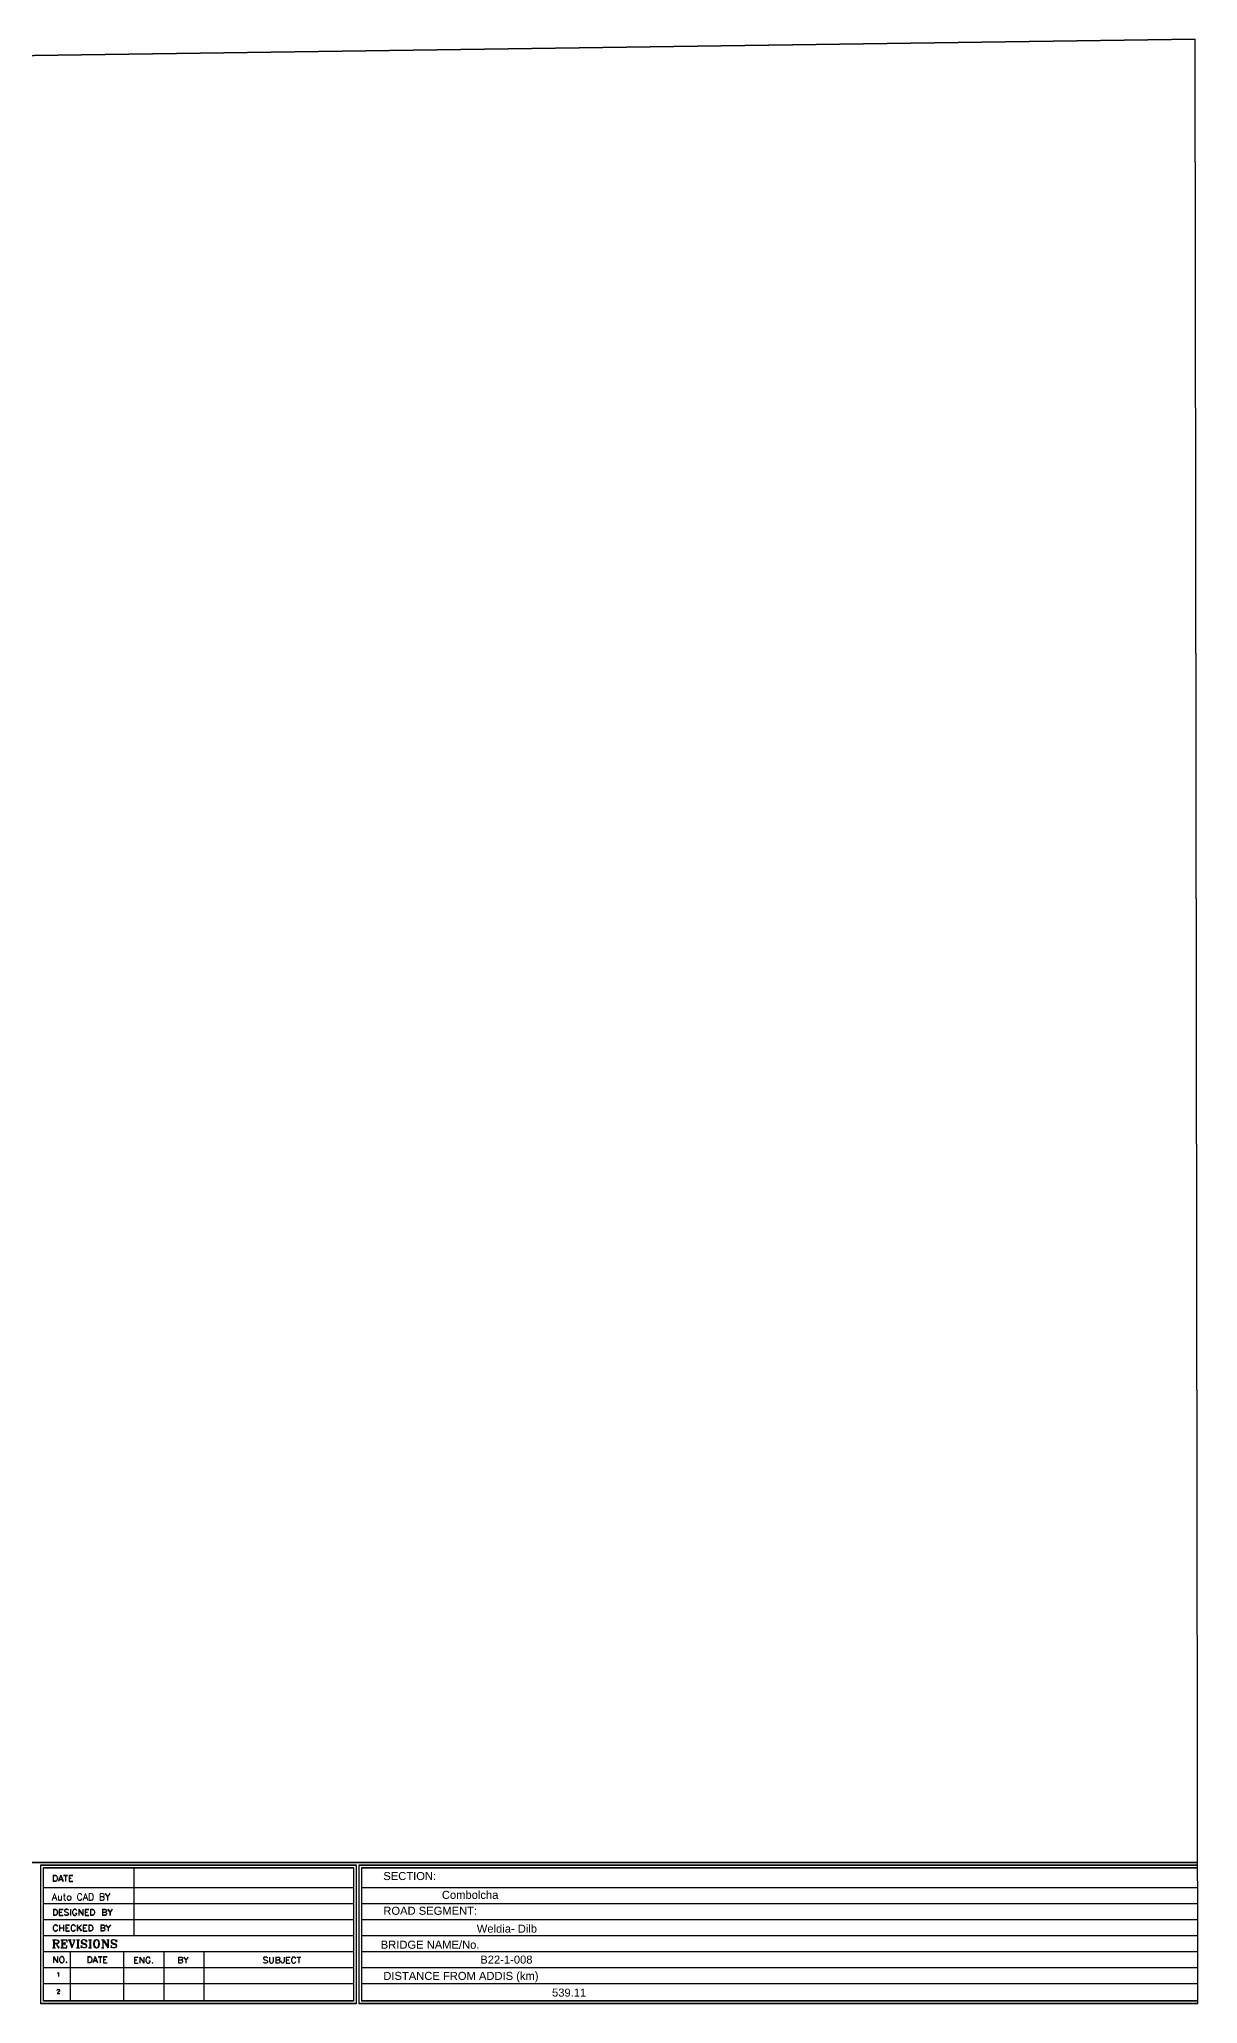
# Model space of a CAD drawing. Header units: inches. Extents: x -51750 to 46959, y -113531 to -40522.
# Drawn here: x 3915 to 46959, y -113531 to -40522 of the extents above; entities that cross this region are included whole.
import ezdxf

# ---------------------------------------------------------------- set-up
doc = ezdxf.new("R2010")
doc.units = ezdxf.units.IN
doc.header["$MEASUREMENT"] = 0
doc.layers.add('TITLE BLOCK', color=7, linetype='Continuous')
doc.styles.add('ARIAL', font='arial.ttf', dxfattribs={"height": 15})
doc.styles.add('T-25-100', font='romans.shx', dxfattribs={"height": 0.25})

msp = doc.modelspace()

# ---------------------------------------------------------------- linework, layer by layer
at = {"layer": 'TITLE BLOCK', "color": 5}
for p, q in [((-51649.7, -108276.5), (46949, -108276.5)), ((-51648.4, -108273), (46950.3, -108273)), ((4065.8, -108477.2), (15586, -108477.2)), ((4065.8, -113430.5), (4065.8, -108477.2)), ((4067.2, -108473.6), (15587.3, -108473.6)), ((4067.2, -113426.9), (4067.2, -108473.6)), ((15586, -108477.2), (15586, -113430.5)), ((15587.3, -108473.6), (15587.3, -113426.9)), ((15901.5, -108477.1), (46949.3, -108477.1)), ((15901.5, -113430.3), (15901.5, -108477.1)), ((15902.8, -108473.5), (46950.6, -108473.5)), ((15902.8, -113426.8), (15902.8, -108473.5)), ((15586, -113430.5), (4065.8, -113430.5)), ((15587.3, -113426.9), (4067.2, -113426.9)), ((46957.7, -113430.3), (15901.5, -113430.3)), ((46959, -113426.8), (15902.8, -113426.8))]:
    msp.add_line(p, q, dxfattribs=at)
at = {"layer": 'TITLE BLOCK', "color": 210}
for p, q in [((3965.6, -108376.9), (15686.3, -108376.9)), ((3965.6, -113530.7), (3965.6, -108376.9)), ((3966.9, -108373.4), (15687.6, -108373.4)), ((3966.9, -113527.2), (3966.9, -108373.4)), ((15686.3, -108376.9), (15686.3, -113530.7)), ((15687.6, -108373.4), (15687.6, -113527.2)), ((15801.2, -113530.6), (15801.2, -108376.8)), ((15801.2, -108376.8), (46949.1, -108376.8)), ((15802.5, -113527.1), (15802.5, -108373.2)), ((15802.5, -108373.2), (46950.4, -108373.2)), ((15686.3, -113530.7), (3965.6, -113530.7)), ((15687.6, -113527.2), (3966.9, -113527.2)), ((46957.9, -113530.6), (15801.2, -113530.6)), ((46959.2, -113527.1), (15802.5, -113527.1))]:
    msp.add_line(p, q, dxfattribs=at)
for points in [[(46957.9, -113530.6), (46864.5, -40525.9), (-51750, -41913.3), (-51750, -108296.5)], [(46959.2, -113527.1), (46865.8, -40522.3), (-51748.7, -41909.7), (-51748.7, -108293)]]:
    msp.add_lwpolyline(points, dxfattribs=at)
at = {"layer": 'TITLE BLOCK', "color": 7}
for points in [[(4433.1, -108760.9), (4433.1, -108985.4)], [(4433.1, -108760.9), (4510.2, -108760.9), (4540.3, -108771), (4563.8, -108794.4), (4573.9, -108814.5), (4583.9, -108848), (4583.9, -108901.6), (4573.9, -108931.8), (4563.8, -108951.9), (4540.3, -108975.4), (4510.2, -108985.4), (4433.1, -108985.4)], [(4434.4, -108757.3), (4434.4, -108981.9)], [(4434.4, -108757.3), (4511.5, -108757.3), (4541.7, -108767.4), (4565.1, -108790.9), (4575.2, -108811), (4585.2, -108844.5), (4585.2, -108898.1), (4575.2, -108928.3), (4565.1, -108948.4), (4541.7, -108971.8), (4511.5, -108981.9), (4434.4, -108981.9)], [(4711.3, -108760.9), (4627.5, -108985.4)], [(4712.6, -108757.3), (4628.8, -108981.9)], [(4711.3, -108760.9), (4795, -108985.4)], [(4712.6, -108757.3), (4796.3, -108981.9)], [(4818.5, -108760.9), (4966, -108760.9)], [(4819.8, -108757.3), (4967.3, -108757.3)], [(4892.2, -108760.9), (4892.2, -108985.4)], [(4893.5, -108757.3), (4893.5, -108981.9)], [(5019.6, -108760.9), (5157, -108760.9)], [(5019.6, -108760.9), (5019.6, -108985.4)], [(5020.9, -108757.3), (5158.3, -108757.3)], [(5020.9, -108757.3), (5020.9, -108981.9)], [(7439.2, -111010.9), (7439.2, -108477.2)], [(7440.5, -111007.3), (7440.5, -108473.6)], [(15586, -109228), (4065.8, -109228)], [(15587.3, -109224.5), (4067.2, -109224.5)], [(4657.6, -108911.7), (4764.9, -108911.7)], [(4658.9, -108908.2), (4766.2, -108908.2)], [(5019.6, -108868.1), (5103.4, -108868.1)], [(5019.6, -108985.4), (5157, -108985.4)], [(5020.9, -108864.6), (5104.7, -108864.6)], [(5020.9, -108981.9), (5158.3, -108981.9)], [(46950.6, -109228), (15901.5, -109228)], [(46951.9, -109224.5), (15902.8, -109224.5)], [(15586, -109821.2), (4065.8, -109821.2)], [(15587.3, -109817.6), (4067.2, -109817.6)], [(4436.5, -110025.6), (4436.5, -110246.8)], [(4436.5, -110025.6), (4510.2, -110025.6), (4540.3, -110035.7), (4563.8, -110055.8), (4573.9, -110079.2), (4583.9, -110109.4), (4583.9, -110163), (4573.9, -110196.5), (4563.8, -110216.6), (4540.3, -110236.7), (4510.2, -110246.8), (4436.5, -110246.8)], [(4437.8, -110022.1), (4437.8, -110243.2)], [(4437.8, -110022.1), (4511.5, -110022.1), (4541.7, -110032.1), (4565.1, -110052.2), (4575.2, -110075.7), (4585.2, -110105.8), (4585.2, -110159.5), (4575.2, -110193), (4565.1, -110213.1), (4541.7, -110233.2), (4511.5, -110243.2), (4437.8, -110243.2)], [(4657.6, -110025.6), (4657.6, -110246.8)], [(4657.6, -110025.6), (4798.4, -110025.6)], [(4657.6, -110132.8), (4744.8, -110132.8)], [(4658.9, -110022.1), (4658.9, -110243.2)], [(4658.9, -110022.1), (4799.7, -110022.1)], [(4658.9, -110129.3), (4746.1, -110129.3)], [(4999.5, -110055.8), (4979.4, -110035.7), (4945.8, -110025.6), (4902.3, -110025.6), (4872.1, -110035.7), (4848.7, -110055.8), (4848.7, -110079.2), (4862.1, -110099.3), (4872.1, -110109.4), (4892.2, -110119.4), (4955.9, -110142.9), (4979.4, -110153), (4989.4, -110163), (4999.5, -110183.1), (4999.5, -110216.6), (4979.4, -110236.7), (4945.8, -110246.8), (4902.3, -110246.8), (4872.1, -110236.7), (4848.7, -110216.6)], [(5000.8, -110052.2), (4980.7, -110032.1), (4947.2, -110022.1), (4903.6, -110022.1), (4873.4, -110032.1), (4850, -110052.2), (4850, -110075.7), (4863.4, -110095.8), (4873.4, -110105.8), (4893.5, -110115.9), (4957.2, -110139.4), (4980.7, -110149.4), (4990.7, -110159.5), (5000.8, -110179.6), (5000.8, -110213.1), (4980.7, -110233.2), (4947.2, -110243.2), (4903.6, -110243.2), (4873.4, -110233.2), (4850, -110213.1)], [(5073.2, -110025.6), (5073.2, -110246.8)], [(5074.5, -110022.1), (5074.5, -110243.2)], [(5307.8, -110079.2), (5297.7, -110055.8), (5274.3, -110035.7), (5254.2, -110025.6), (5210.6, -110025.6), (5190.5, -110035.7), (5170.4, -110055.8), (5157, -110079.2), (5146.9, -110109.4), (5146.9, -110163), (5157, -110196.5), (5170.4, -110216.6), (5190.5, -110236.7), (5210.6, -110246.8), (5254.2, -110246.8), (5274.3, -110236.7), (5297.7, -110216.6), (5307.8, -110196.5), (5307.8, -110163)], [(5309.1, -110075.7), (5299, -110052.2), (5275.6, -110032.1), (5255.5, -110022.1), (5211.9, -110022.1), (5191.8, -110032.1), (5171.7, -110052.2), (5158.3, -110075.7), (5148.2, -110105.8), (5148.2, -110159.5), (5158.3, -110193), (5171.7, -110213.1), (5191.8, -110233.2), (5211.9, -110243.2), (5255.5, -110243.2), (5275.6, -110233.2), (5299, -110213.1), (5309.1, -110193), (5309.1, -110159.5)], [(5254.2, -110163), (5307.8, -110163)], [(5255.5, -110159.5), (5309.1, -110159.5)], [(5381.5, -110025.6), (5529, -110246.8)], [(5381.5, -110025.6), (5381.5, -110246.8)], [(5382.8, -110022.1), (5530.3, -110243.2)], [(5382.8, -110022.1), (5382.8, -110243.2)], [(5529, -110025.6), (5529, -110246.8)], [(5530.3, -110022.1), (5530.3, -110243.2)], [(5616.1, -110025.6), (5753.5, -110025.6)], [(5616.1, -110025.6), (5616.1, -110246.8)], [(5616.1, -110132.8), (5699.9, -110132.8)], [(5617.4, -110022.1), (5754.8, -110022.1)], [(5617.4, -110022.1), (5617.4, -110243.2)], [(5617.4, -110129.3), (5701.2, -110129.3)], [(5817.2, -110025.6), (5817.2, -110246.8)], [(5817.2, -110025.6), (5890.9, -110025.6), (5924.4, -110035.7), (5944.5, -110055.8), (5954.6, -110079.2), (5964.6, -110109.4), (5964.6, -110163), (5954.6, -110196.5), (5944.5, -110216.6), (5924.4, -110236.7), (5890.9, -110246.8), (5817.2, -110246.8)], [(5818.5, -110022.1), (5818.5, -110243.2)], [(5818.5, -110022.1), (5892.2, -110022.1), (5925.7, -110032.1), (5945.8, -110052.2), (5955.9, -110075.7), (5965.9, -110105.8), (5965.9, -110159.5), (5955.9, -110193), (5945.8, -110213.1), (5925.7, -110233.2), (5892.2, -110243.2), (5818.5, -110243.2)], [(6262.9, -110025.6), (6360.1, -110025.6), (6390.2, -110035.7), (6400.3, -110045.7), (6413.7, -110069.2), (6413.7, -110089.3), (6400.3, -110109.4), (6390.2, -110119.4), (6360.1, -110132.8)], [(6262.9, -110025.6), (6262.9, -110246.8)], [(6262.9, -110132.8), (6360.1, -110132.8), (6390.2, -110142.9), (6400.3, -110153), (6413.7, -110173.1), (6413.7, -110206.6), (6400.3, -110226.7), (6390.2, -110236.7), (6360.1, -110246.8), (6262.9, -110246.8)], [(6264.2, -110022.1), (6361.4, -110022.1), (6391.5, -110032.1), (6401.6, -110042.2), (6415, -110065.6), (6415, -110085.7), (6401.6, -110105.8), (6391.5, -110115.9), (6361.4, -110129.3)], [(6264.2, -110022.1), (6264.2, -110243.2)], [(6264.2, -110129.3), (6361.4, -110129.3), (6391.5, -110139.4), (6401.6, -110149.4), (6415, -110169.5), (6415, -110203), (6401.6, -110223.1), (6391.5, -110233.2), (6361.4, -110243.2), (6264.2, -110243.2)], [(6453.9, -110025.6), (6541, -110132.8), (6541, -110246.8)], [(6455.2, -110022.1), (6542.3, -110129.3), (6542.3, -110243.2)], [(6624.8, -110025.6), (6541, -110132.8)], [(6626.1, -110022.1), (6542.3, -110129.3)], [(46951.6, -109821.2), (15901.5, -109821.2)], [(46952.9, -109817.6), (15902.8, -109817.6)], [(15586, -110417.7), (4065.8, -110417.7)], [(15587.3, -110414.2), (4067.2, -110414.2)], [(4594, -110662.3), (4583.9, -110638.9), (4560.5, -110618.8), (4540.3, -110608.7), (4496.8, -110608.7), (4476.7, -110618.8), (4456.6, -110638.9), (4446.5, -110662.3), (4433.1, -110692.5), (4433.1, -110746.1), (4446.5, -110779.6), (4456.6, -110799.7), (4476.7, -110819.9), (4496.8, -110829.9), (4540.3, -110829.9), (4560.5, -110819.9), (4583.9, -110799.7), (4594, -110779.6)], [(4595.3, -110658.8), (4585.2, -110635.3), (4561.8, -110615.2), (4541.7, -110605.2), (4498.1, -110605.2), (4478, -110615.2), (4457.9, -110635.3), (4447.8, -110658.8), (4434.4, -110689), (4434.4, -110742.6), (4447.8, -110776.1), (4457.9, -110796.2), (4478, -110816.3), (4498.1, -110826.4), (4541.7, -110826.4), (4561.8, -110816.3), (4585.2, -110796.2), (4595.3, -110776.1)], [(4657.6, -110246.8), (4798.4, -110246.8)], [(4658.9, -110243.2), (4799.7, -110243.2)], [(4667.7, -110608.7), (4667.7, -110829.9)], [(4667.7, -110716), (4818.5, -110716)], [(4669, -110605.2), (4669, -110826.4)], [(4669, -110712.4), (4819.8, -110712.4)], [(4818.5, -110608.7), (4818.5, -110829.9)], [(4819.8, -110605.2), (4819.8, -110826.4)], [(4902.3, -110608.7), (4902.3, -110829.9)], [(4902.3, -110608.7), (5039.7, -110608.7)], [(4902.3, -110716), (4986.1, -110716)], [(4902.3, -110829.9), (5039.7, -110829.9)], [(4903.6, -110605.2), (4903.6, -110826.4)], [(4903.6, -110605.2), (5041, -110605.2)], [(4903.6, -110712.4), (4987.4, -110712.4)], [(4903.6, -110826.4), (5041, -110826.4)], [(5254.2, -110662.3), (5240.8, -110638.9), (5220.6, -110618.8), (5200.5, -110608.7), (5157, -110608.7), (5136.9, -110618.8), (5113.4, -110638.9), (5103.4, -110662.3), (5093.3, -110692.5), (5093.3, -110746.1), (5103.4, -110779.6), (5113.4, -110799.7), (5136.9, -110819.9), (5157, -110829.9), (5200.5, -110829.9), (5220.6, -110819.9), (5240.8, -110799.7), (5254.2, -110779.6)], [(5255.5, -110658.8), (5242.1, -110635.3), (5222, -110615.2), (5201.8, -110605.2), (5158.3, -110605.2), (5138.2, -110615.2), (5114.7, -110635.3), (5104.7, -110658.8), (5094.6, -110689), (5094.6, -110742.6), (5104.7, -110776.1), (5114.7, -110796.2), (5138.2, -110816.3), (5158.3, -110826.4), (5201.8, -110826.4), (5222, -110816.3), (5242.1, -110796.2), (5255.5, -110776.1)], [(5327.9, -110608.7), (5327.9, -110829.9)], [(5475.3, -110608.7), (5327.9, -110756.2)], [(5329.2, -110605.2), (5329.2, -110826.4)], [(5476.6, -110605.2), (5329.2, -110752.6)], [(5381.5, -110702.6), (5475.3, -110829.9)], [(5382.8, -110699), (5476.6, -110826.4)], [(5549.1, -110608.7), (5549.1, -110829.9)], [(5549.1, -110608.7), (5689.8, -110608.7)], [(5549.1, -110716), (5636.2, -110716)], [(5549.1, -110829.9), (5689.8, -110829.9)], [(5550.4, -110605.2), (5550.4, -110826.4)], [(5550.4, -110605.2), (5691.1, -110605.2)], [(5550.4, -110712.4), (5637.5, -110712.4)], [(5550.4, -110826.4), (5691.1, -110826.4)], [(5616.1, -110246.8), (5753.5, -110246.8)], [(5617.4, -110243.2), (5754.8, -110243.2)], [(5753.5, -110608.7), (5827.2, -110608.7), (5857.4, -110618.8), (5880.8, -110638.9), (5890.9, -110662.3), (5900.9, -110692.5), (5900.9, -110746.1), (5890.9, -110779.6), (5880.8, -110799.7), (5857.4, -110819.9), (5827.2, -110829.9), (5753.5, -110829.9)], [(5753.5, -110608.7), (5753.5, -110829.9)], [(5754.8, -110605.2), (5828.5, -110605.2), (5858.7, -110615.2), (5882.1, -110635.3), (5892.2, -110658.8), (5902.3, -110689), (5902.3, -110742.6), (5892.2, -110776.1), (5882.1, -110796.2), (5858.7, -110816.3), (5828.5, -110826.4), (5754.8, -110826.4)], [(5754.8, -110605.2), (5754.8, -110826.4)], [(6199.2, -110608.7), (6199.2, -110829.9)], [(6199.2, -110608.7), (6293, -110608.7), (6326.6, -110618.8), (6336.6, -110628.8), (6346.7, -110652.3), (6346.7, -110672.4), (6336.6, -110692.5), (6326.6, -110702.6), (6293, -110716)], [(6199.2, -110716), (6293, -110716), (6326.6, -110726), (6336.6, -110736.1), (6346.7, -110756.2), (6346.7, -110789.7), (6336.6, -110809.8), (6326.6, -110819.9), (6293, -110829.9), (6199.2, -110829.9)], [(6200.5, -110605.2), (6200.5, -110826.4)], [(6200.5, -110605.2), (6294.3, -110605.2), (6327.9, -110615.2), (6337.9, -110625.3), (6348, -110648.7), (6348, -110668.8), (6337.9, -110689), (6327.9, -110699), (6294.3, -110712.4)], [(6200.5, -110712.4), (6294.3, -110712.4), (6327.9, -110722.5), (6337.9, -110732.5), (6348, -110752.6), (6348, -110786.1), (6337.9, -110806.2), (6327.9, -110816.3), (6294.3, -110826.4), (6200.5, -110826.4)], [(6390.2, -110608.7), (6474, -110716), (6474, -110829.9)], [(6391.5, -110605.2), (6475.3, -110712.4), (6475.3, -110826.4)], [(6561.1, -110608.7), (6474, -110716)], [(6562.4, -110605.2), (6475.3, -110712.4)], [(46952.6, -110417.7), (15901.5, -110417.7)], [(46953.9, -110414.2), (15902.8, -110414.2)], [(15586, -111010.9), (4065.8, -111010.9)], [(15586, -111607.4), (4065.8, -111607.4)], [(15587.3, -111007.3), (4067.2, -111007.3)], [(15587.3, -111603.8), (4067.2, -111603.8)], [(4399.6, -111161.7), (4570.5, -111161.7), (4610.7, -111175.1), (4624.1, -111188.5), (4640.9, -111218.6), (4640.9, -111245.5), (4624.1, -111272.3), (4610.7, -111289), (4570.5, -111302.4), (4470, -111302.4)], [(4399.6, -111456.6), (4513.5, -111456.6)], [(4400.9, -111158.1), (4571.8, -111158.1), (4612, -111171.5), (4625.4, -111184.9), (4642.2, -111215.1), (4642.2, -111241.9), (4625.4, -111268.7), (4612, -111285.5), (4571.8, -111298.9), (4471.3, -111298.9)], [(4400.9, -111453), (4514.8, -111453)], [(4413, -111161.7), (4439.8, -111175.1)], [(4439.8, -111443.2), (4413, -111456.6)], [(4414.3, -111158.1), (4441.1, -111171.5)], [(4441.1, -111439.6), (4414.3, -111453)], [(4426.4, -111161.7), (4439.8, -111188.5)], [(4439.8, -111429.8), (4426.4, -111456.6)], [(4427.7, -111158.1), (4441.1, -111184.9)], [(4441.1, -111426.2), (4427.7, -111453)], [(4439.8, -111161.7), (4439.8, -111456.6)], [(4441.1, -111158.1), (4441.1, -111453)], [(4456.6, -111175.1), (4456.6, -111443.2)], [(4457.9, -111171.5), (4457.9, -111439.6)], [(4470, -111161.7), (4470, -111456.6)], [(4483.4, -111161.7), (4470, -111188.5)], [(4496.8, -111161.7), (4470, -111175.1)], [(4470, -111429.8), (4483.4, -111456.6)], [(4470, -111443.2), (4496.8, -111456.6)], [(4471.3, -111158.1), (4471.3, -111453)], [(4484.7, -111158.1), (4471.3, -111184.9)], [(4498.1, -111158.1), (4471.3, -111171.5)], [(4471.3, -111426.2), (4484.7, -111453)], [(4471.3, -111439.6), (4498.1, -111453)], [(4526.9, -111302.4), (4553.7, -111315.8), (4570.5, -111346), (4597.3, -111429.8), (4610.7, -111456.6), (4640.9, -111456.6), (4654.3, -111429.8), (4654.3, -111403)], [(4528.2, -111298.9), (4555.1, -111312.3), (4571.8, -111342.4), (4598.6, -111426.2), (4612, -111453), (4642.2, -111453), (4655.6, -111426.2), (4655.6, -111399.4)], [(4553.7, -111315.8), (4570.5, -111329.2), (4610.7, -111416.4), (4624.1, -111429.8), (4640.9, -111429.8), (4654.3, -111416.4)], [(4555.1, -111312.3), (4571.8, -111325.7), (4612, -111412.8), (4625.4, -111426.2), (4642.2, -111426.2), (4655.6, -111412.8)], [(4570.5, -111161.7), (4597.3, -111175.1), (4610.7, -111201.9), (4610.7, -111258.9), (4597.3, -111289), (4570.5, -111302.4)], [(4571.8, -111158.1), (4598.6, -111171.5), (4612, -111198.3), (4612, -111255.3), (4598.6, -111285.5), (4571.8, -111298.9)], [(4597.3, -111403), (4610.7, -111429.8), (4624.1, -111443.2), (4640.9, -111443.2)], [(4598.6, -111399.4), (4612, -111426.2), (4625.4, -111439.6), (4642.2, -111439.6)], [(4610.7, -111188.5), (4624.1, -111218.6), (4624.1, -111245.5), (4610.7, -111272.3)], [(4612, -111184.9), (4625.4, -111215.1), (4625.4, -111241.9), (4612, -111268.7)], [(4711.3, -111161.7), (4935.8, -111161.7), (4935.8, -111245.5)], [(4711.3, -111456.6), (4935.8, -111456.6), (4935.8, -111372.8)], [(4712.6, -111158.1), (4937.1, -111158.1), (4937.1, -111241.9)], [(4712.6, -111453), (4937.1, -111453), (4937.1, -111369.3)], [(4724.7, -111161.7), (4751.5, -111175.1)], [(4751.5, -111443.2), (4724.7, -111456.6)], [(4726, -111158.1), (4752.8, -111171.5)], [(4752.8, -111439.6), (4726, -111453)], [(4738.1, -111161.7), (4751.5, -111188.5)], [(4751.5, -111429.8), (4738.1, -111456.6)], [(4739.4, -111158.1), (4752.8, -111184.9)], [(4752.8, -111426.2), (4739.4, -111453)], [(4751.5, -111161.7), (4751.5, -111456.6)], [(4752.8, -111158.1), (4752.8, -111453)], [(4768.2, -111175.1), (4768.2, -111443.2)], [(4769.5, -111171.5), (4769.5, -111439.6)], [(4781.6, -111161.7), (4781.6, -111456.6)], [(4795, -111161.7), (4781.6, -111188.5)], [(4808.4, -111161.7), (4781.6, -111175.1)], [(4781.6, -111302.4), (4865.4, -111302.4)], [(4781.6, -111429.8), (4795, -111456.6)], [(4781.6, -111443.2), (4808.4, -111456.6)], [(4782.9, -111158.1), (4782.9, -111453)], [(4796.3, -111158.1), (4782.9, -111184.9)], [(4809.8, -111158.1), (4782.9, -111171.5)], [(4782.9, -111298.9), (4866.7, -111298.9)], [(4782.9, -111426.2), (4796.3, -111453)], [(4782.9, -111439.6), (4809.8, -111453)], [(4865.4, -111289), (4808.4, -111302.4), (4865.4, -111315.8)], [(4866.7, -111285.5), (4809.8, -111298.9), (4866.7, -111312.3)], [(4865.4, -111272.3), (4838.6, -111302.4), (4865.4, -111329.2)], [(4866.7, -111268.7), (4839.9, -111298.9), (4866.7, -111325.7)], [(4865.4, -111245.5), (4852, -111302.4), (4865.4, -111359.4)], [(4866.7, -111241.9), (4853.3, -111298.9), (4866.7, -111355.9)], [(4865.4, -111161.7), (4935.8, -111175.1)], [(4865.4, -111245.5), (4865.4, -111359.4)], [(4865.4, -111456.6), (4935.8, -111443.2)], [(4866.7, -111158.1), (4937.1, -111171.5)], [(4866.7, -111241.9), (4866.7, -111355.9)], [(4866.7, -111453), (4937.1, -111439.6)], [(4895.6, -111161.7), (4935.8, -111188.5)], [(4895.6, -111456.6), (4935.8, -111429.8)], [(4896.9, -111158.1), (4937.1, -111184.9)], [(4896.9, -111453), (4937.1, -111426.2)], [(4909, -111161.7), (4935.8, -111201.9)], [(4909, -111456.6), (4935.8, -111416.4)], [(4910.3, -111158.1), (4937.1, -111198.3)], [(4910.3, -111453), (4937.1, -111412.8)], [(4922.4, -111161.7), (4935.8, -111245.5)], [(4922.4, -111456.6), (4935.8, -111372.8)], [(4923.7, -111158.1), (4937.1, -111241.9)], [(4923.7, -111453), (4937.1, -111369.3)], [(4992.8, -111161.7), (5093.3, -111161.7)], [(4994.1, -111158.1), (5094.6, -111158.1)], [(5009.5, -111161.7), (5036.3, -111188.5)], [(5010.8, -111158.1), (5037.6, -111184.9)], [(5022.9, -111161.7), (5120.1, -111456.6)], [(5024.2, -111158.1), (5121.4, -111453)], [(5036.3, -111161.7), (5120.1, -111416.4), (5120.1, -111456.6)], [(5037.6, -111158.1), (5121.4, -111412.8), (5121.4, -111453)], [(5049.7, -111161.7), (5136.9, -111416.4)], [(5066.5, -111161.7), (5049.7, -111188.5)], [(5079.9, -111161.7), (5049.7, -111175.1)], [(5051, -111158.1), (5138.2, -111412.8)], [(5067.8, -111158.1), (5051, -111184.9)], [(5081.2, -111158.1), (5051, -111171.5)], [(5076.5, -113430.5), (5076.5, -111607.4)], [(5077.8, -113426.9), (5077.8, -111603.8)], [(5220.6, -111175.1), (5120.1, -111456.6)], [(5222, -111171.5), (5121.4, -111453)], [(5163.7, -111161.7), (5247.5, -111161.7)], [(5165, -111158.1), (5248.8, -111158.1)], [(5193.8, -111161.7), (5220.6, -111175.1)], [(5195.1, -111158.1), (5222, -111171.5)], [(5234, -111161.7), (5220.6, -111175.1)], [(5235.4, -111158.1), (5222, -111171.5)], [(5291, -111161.7), (5405, -111161.7)], [(5291, -111456.6), (5405, -111456.6)], [(5292.3, -111158.1), (5406.3, -111158.1)], [(5292.3, -111453), (5406.3, -111453)], [(5304.4, -111161.7), (5334.6, -111175.1)], [(5334.6, -111443.2), (5304.4, -111456.6)], [(5305.7, -111158.1), (5335.9, -111171.5)], [(5335.9, -111439.6), (5305.7, -111453)], [(5321.2, -111161.7), (5334.6, -111188.5)], [(5334.6, -111429.8), (5321.2, -111456.6)], [(5322.5, -111158.1), (5335.9, -111184.9)], [(5335.9, -111426.2), (5322.5, -111453)], [(5334.6, -111161.7), (5334.6, -111456.6)], [(5335.9, -111158.1), (5335.9, -111453)], [(5348, -111175.1), (5348, -111443.2)], [(5349.3, -111171.5), (5349.3, -111439.6)], [(5361.4, -111161.7), (5361.4, -111456.6)], [(5391.6, -111161.7), (5361.4, -111175.1)], [(5378.2, -111161.7), (5361.4, -111188.5)], [(5361.4, -111429.8), (5378.2, -111456.6)], [(5361.4, -111443.2), (5391.6, -111456.6)], [(5362.7, -111158.1), (5362.7, -111453)], [(5392.9, -111158.1), (5362.7, -111171.5)], [(5379.5, -111158.1), (5362.7, -111184.9)], [(5362.7, -111426.2), (5379.5, -111453)], [(5362.7, -111439.6), (5392.9, -111453)], [(5659.7, -111201.9), (5673.1, -111161.7), (5673.1, -111245.5), (5659.7, -111201.9), (5632.8, -111175.1), (5589.3, -111161.7), (5545.7, -111161.7), (5505.5, -111175.1), (5475.3, -111201.9), (5475.3, -111245.5), (5488.7, -111272.3), (5532.3, -111302.4), (5616.1, -111329.2), (5646.3, -111346), (5659.7, -111372.8), (5659.7, -111416.4), (5646.3, -111443.2)], [(5505.5, -111175.1), (5488.7, -111201.9), (5488.7, -111232.1), (5505.5, -111258.9), (5532.3, -111272.3), (5616.1, -111302.4), (5659.7, -111329.2), (5673.1, -111359.4), (5673.1, -111403), (5659.7, -111429.8), (5646.3, -111443.2), (5602.7, -111456.6), (5559.1, -111456.6), (5518.9, -111443.2), (5488.7, -111416.4), (5475.3, -111372.8), (5475.3, -111456.6), (5488.7, -111416.4)], [(5661, -111198.3), (5674.4, -111158.1), (5674.4, -111241.9), (5661, -111198.3), (5634.2, -111171.5), (5590.6, -111158.1), (5547, -111158.1), (5506.8, -111171.5), (5476.6, -111198.3), (5476.6, -111241.9), (5490.1, -111268.7), (5533.6, -111298.9), (5617.4, -111325.7), (5647.6, -111342.4), (5661, -111369.3), (5661, -111412.8), (5647.6, -111439.6)], [(5506.8, -111171.5), (5490.1, -111198.3), (5490.1, -111228.5), (5506.8, -111255.3), (5533.6, -111268.7), (5617.4, -111298.9), (5661, -111325.7), (5674.4, -111355.9), (5674.4, -111399.4), (5661, -111426.2), (5647.6, -111439.6), (5604, -111453), (5560.4, -111453), (5520.2, -111439.6), (5490.1, -111412.8), (5476.6, -111369.3), (5476.6, -111453), (5490.1, -111412.8)], [(5488.7, -111245.5), (5505.5, -111272.3), (5532.3, -111289), (5616.1, -111315.8), (5646.3, -111329.2), (5659.7, -111359.4)], [(5490.1, -111241.9), (5506.8, -111268.7), (5533.6, -111285.5), (5617.4, -111312.3), (5647.6, -111325.7), (5661, -111355.9)], [(5743.4, -111161.7), (5857.4, -111161.7)], [(5743.4, -111456.6), (5857.4, -111456.6)], [(5744.7, -111158.1), (5858.7, -111158.1)], [(5744.7, -111453), (5858.7, -111453)], [(5760.2, -111161.7), (5787, -111175.1)], [(5787, -111443.2), (5760.2, -111456.6)], [(5761.5, -111158.1), (5788.3, -111171.5)], [(5788.3, -111439.6), (5761.5, -111453)], [(5773.6, -111161.7), (5787, -111188.5)], [(5787, -111429.8), (5773.6, -111456.6)], [(5774.9, -111158.1), (5788.3, -111184.9)], [(5788.3, -111426.2), (5774.9, -111453)], [(5787, -111161.7), (5787, -111456.6)], [(5788.3, -111158.1), (5788.3, -111453)], [(5800.4, -111175.1), (5800.4, -111443.2)], [(5801.7, -111171.5), (5801.7, -111439.6)], [(5817.2, -111161.7), (5817.2, -111456.6)], [(5830.6, -111161.7), (5817.2, -111188.5)], [(5844, -111161.7), (5817.2, -111175.1)], [(5817.2, -111429.8), (5830.6, -111456.6)], [(5817.2, -111443.2), (5844, -111456.6)], [(5818.5, -111158.1), (5818.5, -111453)], [(5831.9, -111158.1), (5818.5, -111184.9)], [(5845.3, -111158.1), (5818.5, -111171.5)], [(5818.5, -111426.2), (5831.9, -111453)], [(5818.5, -111439.6), (5845.3, -111453)], [(6028.3, -111161.7), (5984.7, -111175.1), (5957.9, -111201.9), (5944.5, -111232.1), (5927.8, -111289), (5927.8, -111329.2), (5944.5, -111386.2), (5957.9, -111416.4), (5984.7, -111443.2), (6028.3, -111456.6), (6055.1, -111456.6), (6098.7, -111443.2), (6128.8, -111416.4), (6142.2, -111386.2), (6155.6, -111329.2), (6155.6, -111289), (6142.2, -111232.1), (6128.8, -111201.9), (6098.7, -111175.1), (6055.1, -111161.7), (6028.3, -111161.7)], [(6029.6, -111158.1), (5986, -111171.5), (5959.2, -111198.3), (5945.8, -111228.5), (5929.1, -111285.5), (5929.1, -111325.7), (5945.8, -111382.7), (5959.2, -111412.8), (5986, -111439.6), (6029.6, -111453), (6056.4, -111453), (6100, -111439.6), (6130.1, -111412.8), (6143.5, -111382.7), (6156.9, -111325.7), (6156.9, -111285.5), (6143.5, -111228.5), (6130.1, -111198.3), (6100, -111171.5), (6056.4, -111158.1), (6029.6, -111158.1)], [(5971.3, -111201.9), (5957.9, -111232.1), (5944.5, -111272.3), (5944.5, -111346), (5957.9, -111386.2), (5971.3, -111416.4)], [(5972.6, -111198.3), (5959.2, -111228.5), (5945.8, -111268.7), (5945.8, -111342.4), (5959.2, -111382.7), (5972.6, -111412.8)], [(6028.3, -111161.7), (6001.5, -111175.1), (5971.3, -111218.6), (5957.9, -111272.3), (5957.9, -111346), (5971.3, -111403), (6001.5, -111443.2), (6028.3, -111456.6)], [(6029.6, -111158.1), (6002.8, -111171.5), (5972.6, -111215.1), (5959.2, -111268.7), (5959.2, -111342.4), (5972.6, -111399.4), (6002.8, -111439.6), (6029.6, -111453)], [(6055.1, -111456.6), (6085.3, -111443.2), (6112.1, -111403), (6128.8, -111346), (6128.8, -111272.3), (6112.1, -111218.6), (6085.3, -111175.1), (6055.1, -111161.7)], [(6056.4, -111453), (6086.6, -111439.6), (6113.4, -111399.4), (6130.1, -111342.4), (6130.1, -111268.7), (6113.4, -111215.1), (6086.6, -111171.5), (6056.4, -111158.1)], [(6112.1, -111416.4), (6128.8, -111386.2), (6142.2, -111346), (6142.2, -111272.3), (6128.8, -111232.1), (6112.1, -111201.9)], [(6113.4, -111412.8), (6130.1, -111382.7), (6143.5, -111342.4), (6143.5, -111268.7), (6130.1, -111228.5), (6113.4, -111198.3)], [(6226, -111161.7), (6296.4, -111161.7)], [(6226, -111456.6), (6313.1, -111456.6)], [(6227.3, -111158.1), (6297.7, -111158.1)], [(6227.3, -111453), (6314.5, -111453)], [(6239.4, -111161.7), (6269.6, -111175.1)], [(6269.6, -111443.2), (6239.4, -111456.6)], [(6240.7, -111158.1), (6270.9, -111171.5)], [(6270.9, -111439.6), (6240.7, -111453)], [(6269.6, -111161.7), (6467.3, -111456.6)], [(6269.6, -111161.7), (6269.6, -111443.2)], [(6269.6, -111443.2), (6296.4, -111456.6)], [(6270.9, -111158.1), (6468.6, -111453)], [(6270.9, -111158.1), (6270.9, -111439.6)], [(6270.9, -111439.6), (6297.7, -111453)], [(6283, -111161.7), (6453.9, -111416.4)], [(6284.3, -111158.1), (6455.2, -111412.8)], [(6296.4, -111161.7), (6467.3, -111416.4)], [(6297.7, -111158.1), (6468.6, -111412.8)], [(6423.7, -111161.7), (6510.9, -111161.7)], [(6425, -111158.1), (6512.2, -111158.1)], [(6440.5, -111161.7), (6467.3, -111175.1)], [(6441.8, -111158.1), (6468.6, -111171.5)], [(6497.5, -111161.7), (6467.3, -111175.1)], [(6467.3, -111175.1), (6467.3, -111456.6)], [(6498.8, -111158.1), (6468.6, -111171.5)], [(6468.6, -111171.5), (6468.6, -111453)], [(6765.6, -111201.9), (6779, -111161.7), (6779, -111245.5), (6765.6, -111201.9), (6735.4, -111175.1), (6695.2, -111161.7), (6651.6, -111161.7), (6608.1, -111175.1), (6581.2, -111201.9), (6581.2, -111245.5), (6594.6, -111272.3), (6638.2, -111302.4), (6722, -111329.2), (6752.2, -111346), (6765.6, -111372.8), (6765.6, -111416.4), (6752.2, -111443.2)], [(6608.1, -111175.1), (6594.6, -111201.9), (6594.6, -111232.1), (6608.1, -111258.9), (6638.2, -111272.3), (6722, -111302.4), (6765.6, -111329.2), (6779, -111359.4), (6779, -111403), (6765.6, -111429.8), (6752.2, -111443.2), (6708.6, -111456.6), (6665, -111456.6), (6624.8, -111443.2), (6594.6, -111416.4), (6581.2, -111372.8), (6581.2, -111456.6), (6594.6, -111416.4)], [(6766.9, -111198.3), (6780.3, -111158.1), (6780.3, -111241.9), (6766.9, -111198.3), (6736.7, -111171.5), (6696.5, -111158.1), (6652.9, -111158.1), (6609.4, -111171.5), (6582.6, -111198.3), (6582.6, -111241.9), (6596, -111268.7), (6639.5, -111298.9), (6723.3, -111325.7), (6753.5, -111342.4), (6766.9, -111369.3), (6766.9, -111412.8), (6753.5, -111439.6)], [(6609.4, -111171.5), (6596, -111198.3), (6596, -111228.5), (6609.4, -111255.3), (6639.5, -111268.7), (6723.3, -111298.9), (6766.9, -111325.7), (6780.3, -111355.9), (6780.3, -111399.4), (6766.9, -111426.2), (6753.5, -111439.6), (6709.9, -111453), (6666.3, -111453), (6626.1, -111439.6), (6596, -111412.8), (6582.6, -111369.3), (6582.6, -111453), (6596, -111412.8)], [(6594.6, -111245.5), (6608.1, -111272.3), (6638.2, -111289), (6722, -111315.8), (6752.2, -111329.2), (6765.6, -111359.4)], [(6596, -111241.9), (6609.4, -111268.7), (6639.5, -111285.5), (6723.3, -111312.3), (6753.5, -111325.7), (6766.9, -111355.9)], [(7060.5, -113430.5), (7060.5, -111607.4)], [(7061.8, -113426.9), (7061.8, -111603.8)], [(8548.4, -113430.5), (8548.4, -111607.4)], [(8549.7, -113426.9), (8549.7, -111603.8)], [(10036.4, -113430.5), (10036.4, -111607.4)], [(10037.7, -113426.9), (10037.7, -111603.8)], [(46953.6, -111010.9), (15901.5, -111010.9)], [(46954.6, -111607.4), (15901.5, -111607.4)], [(46954.9, -111007.3), (15902.8, -111007.3)], [(46955.9, -111603.8), (15902.8, -111603.8)], [(15586, -112200.6), (4065.8, -112200.6)], [(15587.3, -112197), (4067.2, -112197)], [(4443.2, -111785), (4443.2, -112009.5)], [(4443.2, -111785), (4590.6, -112009.5)], [(4444.5, -111781.5), (4444.5, -112006)], [(4444.5, -111781.5), (4591.9, -112006)], [(4590.6, -111785), (4590.6, -112009.5)], [(4591.9, -111781.5), (4591.9, -112006)], [(4594, -112394.9), (4610.7, -112388.2), (4630.8, -112368.1), (4630.8, -112518.9)], [(4595.3, -112391.4), (4612, -112384.7), (4632.1, -112364.6), (4632.1, -112515.4)], [(4728, -111785), (4707.9, -111795.1), (4687.8, -111818.5), (4677.7, -111838.6), (4664.3, -111868.8), (4664.3, -111922.4), (4677.7, -111955.9), (4687.8, -111976), (4707.9, -111996.1), (4728, -112009.5), (4771.6, -112009.5), (4795, -111996.1), (4815.1, -111976), (4825.2, -111955.9), (4835.3, -111922.4), (4835.3, -111868.8), (4825.2, -111838.6), (4815.1, -111818.5), (4795, -111795.1), (4771.6, -111785), (4728, -111785)], [(4729.3, -111781.5), (4709.2, -111791.5), (4689.1, -111815), (4679.1, -111835.1), (4665.6, -111865.2), (4665.6, -111918.9), (4679.1, -111952.4), (4689.1, -111972.5), (4709.2, -111992.6), (4729.3, -112006), (4772.9, -112006), (4796.3, -111992.6), (4816.5, -111972.5), (4826.5, -111952.4), (4836.6, -111918.9), (4836.6, -111865.2), (4826.5, -111835.1), (4816.5, -111815), (4796.3, -111791.5), (4772.9, -111781.5), (4729.3, -111781.5)], [(4922.4, -111986.1), (4909, -111996.1), (4922.4, -112009.5), (4932.4, -111996.1), (4922.4, -111986.1)], [(4923.7, -111982.5), (4910.3, -111992.6), (4923.7, -112006), (4933.7, -111992.6), (4923.7, -111982.5)], [(5716.6, -111785), (5790.4, -111785), (5823.9, -111795.1), (5844, -111818.5), (5854, -111838.6), (5864.1, -111868.8), (5864.1, -111922.4), (5854, -111955.9), (5844, -111976), (5823.9, -111996.1), (5790.4, -112009.5), (5716.6, -112009.5)], [(5716.6, -111785), (5716.6, -112009.5)], [(5717.9, -111781.5), (5791.7, -111781.5), (5825.2, -111791.5), (5845.3, -111815), (5855.3, -111835.1), (5865.4, -111865.2), (5865.4, -111918.9), (5855.3, -111952.4), (5845.3, -111972.5), (5825.2, -111992.6), (5791.7, -112006), (5717.9, -112006)], [(5717.9, -111781.5), (5717.9, -112006)], [(5991.4, -111785), (5907.6, -112009.5)], [(5992.7, -111781.5), (5909, -112006)], [(5937.8, -111932.5), (6045, -111932.5)], [(5939.1, -111928.9), (6046.4, -111928.9)], [(5991.4, -111785), (6078.6, -112009.5)], [(5992.7, -111781.5), (6079.9, -112006)], [(6098.7, -111785), (6246.1, -111785)], [(6100, -111781.5), (6247.4, -111781.5)], [(6172.4, -111785), (6172.4, -112009.5)], [(6173.7, -111781.5), (6173.7, -112006)], [(6299.7, -111785), (6299.7, -112009.5)], [(6299.7, -111785), (6440.5, -111785)], [(6299.7, -111892.2), (6386.9, -111892.2)], [(6299.7, -112009.5), (6440.5, -112009.5)], [(6301, -111781.5), (6301, -112006)], [(6301, -111781.5), (6441.8, -111781.5)], [(6301, -111888.7), (6388.2, -111888.7)], [(6301, -112006), (6441.8, -112006)], [(7449.2, -111798.4), (7449.2, -112022.9)], [(7449.2, -111798.4), (7586.6, -111798.4)], [(7449.2, -111905.6), (7533, -111905.6)], [(7449.2, -112022.9), (7586.6, -112022.9)], [(7450.5, -111794.9), (7450.5, -112019.4)], [(7450.5, -111794.9), (7587.9, -111794.9)], [(7450.5, -111902.1), (7534.3, -111902.1)], [(7450.5, -112019.4), (7587.9, -112019.4)], [(7650.3, -111798.4), (7650.3, -112022.9)], [(7650.3, -111798.4), (7801.1, -112022.9)], [(7651.6, -111794.9), (7651.6, -112019.4)], [(7651.6, -111794.9), (7802.4, -112019.4)], [(7801.1, -111798.4), (7801.1, -112022.9)], [(7802.4, -111794.9), (7802.4, -112019.4)], [(8035.7, -111852), (8022.3, -111831.9), (8002.2, -111808.5), (7982.1, -111798.4), (7938.5, -111798.4), (7918.4, -111808.5), (7894.9, -111831.9), (7884.9, -111852), (7874.8, -111882.2), (7874.8, -111935.8), (7884.9, -111969.3), (7894.9, -111989.4), (7918.4, -112009.5), (7938.5, -112022.9), (7982.1, -112022.9), (8002.2, -112009.5), (8022.3, -111989.4), (8035.7, -111969.3), (8035.7, -111935.8)], [(8037, -111848.5), (8023.6, -111828.4), (8003.5, -111804.9), (7983.4, -111794.9), (7939.8, -111794.9), (7919.7, -111804.9), (7896.2, -111828.4), (7886.2, -111848.5), (7876.1, -111878.6), (7876.1, -111932.3), (7886.2, -111965.8), (7896.2, -111985.9), (7919.7, -112006), (7939.8, -112019.4), (7983.4, -112019.4), (8003.5, -112006), (8023.6, -111985.9), (8037, -111965.8), (8037, -111932.3)], [(7982.1, -111935.8), (8035.7, -111935.8)], [(7983.4, -111932.3), (8037, -111932.3)], [(8119.5, -111999.5), (8109.4, -112009.5), (8119.5, -112022.9), (8129.5, -112009.5), (8119.5, -111999.5)], [(8120.8, -111995.9), (8110.7, -112006), (8120.8, -112019.4), (8130.8, -112006), (8120.8, -111995.9)], [(9088, -111798.4), (9181.8, -111798.4), (9215.3, -111808.5), (9225.4, -111818.5), (9235.4, -111842), (9235.4, -111862.1), (9225.4, -111882.2), (9215.3, -111895.6), (9181.8, -111905.6)], [(9088, -111798.4), (9088, -112022.9)], [(9088, -111905.6), (9181.8, -111905.6), (9215.3, -111915.7), (9225.4, -111925.8), (9235.4, -111945.9), (9235.4, -111979.4), (9225.4, -111999.5), (9215.3, -112009.5), (9181.8, -112022.9), (9088, -112022.9)], [(9089.3, -111794.9), (9183.1, -111794.9), (9216.6, -111804.9), (9226.7, -111815), (9236.7, -111838.4), (9236.7, -111858.5), (9226.7, -111878.6), (9216.6, -111892), (9183.1, -111902.1)], [(9089.3, -111794.9), (9089.3, -112019.4)], [(9089.3, -111902.1), (9183.1, -111902.1), (9216.6, -111912.2), (9226.7, -111922.2), (9236.7, -111942.3), (9236.7, -111975.8), (9226.7, -111995.9), (9216.6, -112006), (9183.1, -112019.4), (9089.3, -112019.4)], [(9279, -111798.4), (9362.8, -111905.6), (9362.8, -112022.9)], [(9280.3, -111794.9), (9364.1, -111902.1), (9364.1, -112019.4)], [(9449.9, -111798.4), (9362.8, -111905.6)], [(9451.2, -111794.9), (9364.1, -111902.1)], [(12392.3, -111831.9), (12372.2, -111808.5), (12338.7, -111798.4), (12295.1, -111798.4), (12264.9, -111808.5), (12244.8, -111831.9), (12244.8, -111852), (12254.9, -111872.1), (12264.9, -111882.2), (12285, -111895.6), (12348.7, -111915.7), (12372.2, -111925.8), (12382.2, -111935.8), (12392.3, -111959.3), (12392.3, -111989.4), (12372.2, -112009.5), (12338.7, -112022.9), (12295.1, -112022.9), (12264.9, -112009.5), (12244.8, -111989.4)], [(12393.6, -111828.4), (12373.5, -111804.9), (12340, -111794.9), (12296.4, -111794.9), (12266.2, -111804.9), (12246.1, -111828.4), (12246.1, -111848.5), (12256.2, -111868.6), (12266.2, -111878.6), (12286.4, -111892), (12350, -111912.2), (12373.5, -111922.2), (12383.5, -111932.3), (12393.6, -111955.7), (12393.6, -111985.9), (12373.5, -112006), (12340, -112019.4), (12296.4, -112019.4), (12266.2, -112006), (12246.1, -111985.9)], [(12466, -111798.4), (12466, -111959.3), (12476.1, -111989.4), (12499.5, -112009.5), (12529.7, -112022.9), (12553.1, -112022.9), (12583.3, -112009.5), (12603.4, -111989.4), (12616.8, -111959.3), (12616.8, -111798.4)], [(12467.3, -111794.9), (12467.3, -111955.7), (12477.4, -111985.9), (12500.8, -112006), (12531, -112019.4), (12554.4, -112019.4), (12584.6, -112006), (12604.7, -111985.9), (12618.1, -111955.7), (12618.1, -111794.9)], [(12700.6, -111798.4), (12700.6, -112022.9)], [(12700.6, -111798.4), (12797.8, -111798.4), (12827.9, -111808.5), (12838, -111818.5), (12848, -111842), (12848, -111862.1), (12838, -111882.2), (12827.9, -111895.6), (12797.8, -111905.6)], [(12700.6, -111905.6), (12797.8, -111905.6), (12827.9, -111915.7), (12838, -111925.8), (12848, -111945.9), (12848, -111979.4), (12838, -111999.5), (12827.9, -112009.5), (12797.8, -112022.9), (12700.6, -112022.9)], [(12701.9, -111794.9), (12701.9, -112019.4)], [(12701.9, -111794.9), (12799.1, -111794.9), (12829.3, -111804.9), (12839.3, -111815), (12849.4, -111838.4), (12849.4, -111858.5), (12839.3, -111878.6), (12829.3, -111892), (12799.1, -111902.1)], [(12701.9, -111902.1), (12799.1, -111902.1), (12829.3, -111912.2), (12839.3, -111922.2), (12849.4, -111942.3), (12849.4, -111975.8), (12839.3, -111995.9), (12829.3, -112006), (12799.1, -112019.4), (12701.9, -112019.4)], [(13008.9, -111798.4), (13008.9, -111969.3), (12998.9, -111999.5), (12988.8, -112009.5), (12965.3, -112022.9), (12945.2, -112022.9), (12925.1, -112009.5), (12911.7, -111999.5), (12901.7, -111969.3), (12901.7, -111945.9)], [(13010.2, -111794.9), (13010.2, -111965.8), (13000.2, -111995.9), (12990.1, -112006), (12966.7, -112019.4), (12946.5, -112019.4), (12926.4, -112006), (12913, -111995.9), (12903, -111965.8), (12903, -111942.3)], [(13092.7, -111798.4), (13092.7, -112022.9)], [(13092.7, -111798.4), (13233.4, -111798.4)], [(13092.7, -111905.6), (13179.8, -111905.6)], [(13092.7, -112022.9), (13233.4, -112022.9)], [(13094, -111794.9), (13094, -112019.4)], [(13094, -111794.9), (13234.7, -111794.9)], [(13094, -111902.1), (13181.1, -111902.1)], [(13094, -112019.4), (13234.7, -112019.4)], [(13444.6, -111852), (13434.5, -111831.9), (13411.1, -111808.5), (13390.9, -111798.4), (13347.4, -111798.4), (13327.3, -111808.5), (13307.2, -111831.9), (13297.1, -111852), (13283.7, -111882.2), (13283.7, -111935.8), (13297.1, -111969.3), (13307.2, -111989.4), (13327.3, -112009.5), (13347.4, -112022.9), (13390.9, -112022.9), (13411.1, -112009.5), (13434.5, -111989.4), (13444.6, -111969.3)], [(13445.9, -111848.5), (13435.8, -111828.4), (13412.4, -111804.9), (13392.3, -111794.9), (13348.7, -111794.9), (13328.6, -111804.9), (13308.5, -111828.4), (13298.4, -111848.5), (13285, -111878.6), (13285, -111932.3), (13298.4, -111965.8), (13308.5, -111985.9), (13328.6, -112006), (13348.7, -112019.4), (13392.3, -112019.4), (13412.4, -112006), (13435.8, -111985.9), (13445.9, -111965.8)], [(13488.1, -111798.4), (13635.6, -111798.4)], [(13489.4, -111794.9), (13636.9, -111794.9)], [(13561.9, -111798.4), (13561.9, -112022.9)], [(13563.2, -111794.9), (13563.2, -112019.4)], [(46955.6, -112200.6), (15901.5, -112200.6)], [(46956.9, -112197), (15902.8, -112197)], [(15586, -112797.1), (4065.8, -112797.1)], [(15587.3, -112793.5), (4067.2, -112793.5)], [(4580.6, -113038.4), (4580.6, -113031.7), (4587.3, -113014.9), (4594, -113008.2), (4610.7, -113001.5), (4637.5, -113001.5), (4654.3, -113008.2), (4661, -113014.9), (4667.7, -113031.7), (4667.7, -113045.1), (4661, -113061.8), (4644.2, -113081.9), (4573.9, -113155.7), (4674.4, -113155.7)], [(4581.9, -113034.8), (4581.9, -113028.1), (4588.6, -113011.4), (4595.3, -113004.7), (4612, -112998), (4638.8, -112998), (4655.6, -113004.7), (4662.3, -113011.4), (4669, -113028.1), (4669, -113041.5), (4662.3, -113058.3), (4645.5, -113078.4), (4575.2, -113152.1), (4675.7, -113152.1)], [(46956.6, -112797.1), (15901.5, -112797.1)], [(46957.9, -112793.5), (15902.8, -112793.5)]]:
    msp.add_lwpolyline(points, dxfattribs=at)

# ---------------------------------------------------------------- texts
at = {"style": 'ARIAL'}
for s, height, p in [('SECTION:', 297.34, (16697.3, -108936)), ('SECTION:', 297.34, (16698.6, -108932.5)), ('Combolcha', 297.34, (18872.7, -109636.5)), ('Combolcha', 297.34, (18874, -109632.9)), ('ROAD SEGMENT:', 297.335, (16697.3, -110226.7)), ('ROAD SEGMENT:', 297.335, (16698.6, -110223.2)), ('Weldia- Dilb', 297.335, (20170.8, -110889.8)), ('BRIDGE NAME/No.', 297.335, (16600.8, -111487.7)), ('BRIDGE NAME/No.', 297.335, (16602.1, -111484.1)), ('DISTANCE FROM ADDIS (km)', 297.335, (16697.3, -112647.7)), ('DISTANCE FROM ADDIS (km)', 297.335, (16698.6, -112644.1)), ('B22-1-008', 297.34, (20301.3, -112040.2)), ('539.11', 297.34, (22966.9, -113267))]:
    msp.add_text(s, height=height, dxfattribs=at).set_placement(p)
at = {"layer": 'TITLE BLOCK', "style": 'T-25-100'}
for p in [(4382.9, -109688.9), (4384.2, -109685.3)]:
    msp.add_text('Auto CAD BY', height=254.384, rotation=360, dxfattribs=at).set_placement(p)

doc.saveas('drawing.dxf')
